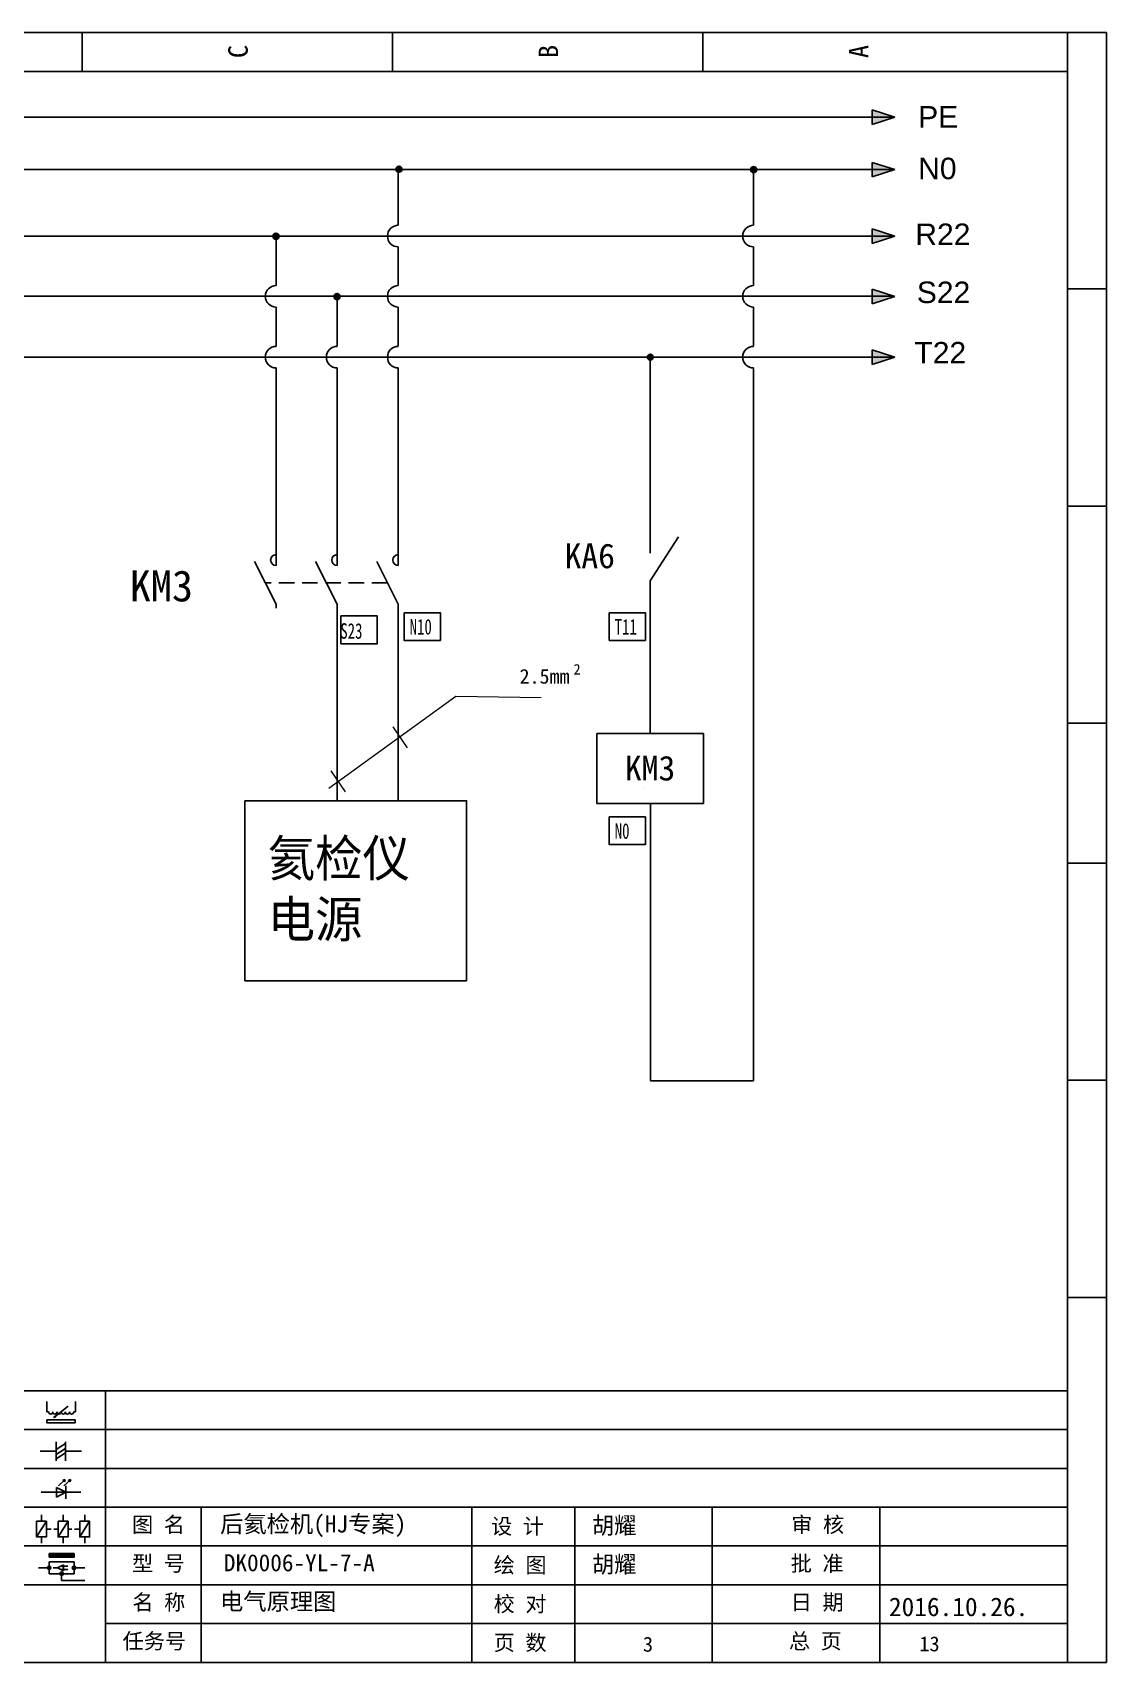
# Model space of a CAD drawing. Extents: x -5838 to -2107, y -921 to 708.
# Drawn here: x -3916.8 to -3778.4, y -260.6 to -50.6 of the extents above; entities that cross this region are included whole.
import ezdxf

# ---------------------------------------------------------------- set-up
doc = ezdxf.new("R2010")
doc.units = 0
doc.header["$MEASUREMENT"] = 0
doc.linetypes.add('ACISOWELD', pattern=[3, 2, -1])
doc.layers.add('MISC', color=2, linetype='Continuous')
doc.layers.add('SYMS', color=7, linetype='Continuous')
doc.styles.add('样式 0', font='')
doc.styles.add('样式 2', font='')
doc.styles.add('样式 8', font='arial.ttf')
doc.styles.add('汉字', font='')
doc.styles.get('样式 0').set_extended_font_data('KaiTi_GB2312')
doc.styles.get('样式 2').set_extended_font_data('NSimSun')
doc.styles.get('汉字').set_extended_font_data('新宋体')

# ---------------------------------------------------------------- blocks, each defined once
blk = doc.blocks.new('电容')
at = {"linetype": 'ByBlock'}
for p, q in [((-1756.08, -782.99), (-1756.08, -780.56)), ((-1754.86, -780.79), (-1756.08, -781.55)), ((-1754.86, -782.99), (-1754.86, -780.56)), ((-1756.08, -781.77), (-1758.13, -781.77)), ((-1754.86, -781.44), (-1756.08, -782.2)), ((-1754.86, -781.99), (-1756.08, -782.75)), ((-1754.86, -781.77), (-1752.81, -781.77))]:
    blk.add_line(p, q, dxfattribs=at)
blk = doc.blocks.new('发光二极管')
at = {"linetype": 'ByBlock'}
for p, q in [((-1755.78, -785.92), (-1754.89, -785.14)), ((-1754.89, -785.14), (-1755.2, -785.22)), ((-1755.2, -785.22), (-1755.01, -785.43)), ((-1755.08, -785.92), (-1754.18, -785.14)), ((-1754.89, -785.14), (-1755.01, -785.43)), ((-1754.18, -785.14), (-1754.49, -785.22)), ((-1754.49, -785.22), (-1754.31, -785.43)), ((-1754.18, -785.14), (-1754.31, -785.43)), ((-1758.01, -786.77), (-1752.89, -786.77)), ((-1754.84, -786.77), (-1756.04, -786.16)), ((-1756.04, -786.16), (-1756.04, -787.39)), ((-1754.84, -786.77), (-1756.04, -787.39)), ((-1754.84, -787.63), (-1754.84, -785.92))]:
    blk.add_line(p, q, dxfattribs=at)
blk = doc.blocks.new('比例电磁阀')
at = {"linetype": 'ByBlock'}
for p, q in [((-1757.26, -775.38), (-1757.26, -776.71)), ((-1757.26, -776.71), (-1757.05, -776.71)), ((-1754.5, -775.98), (-1756.35, -777.44)), ((-1753.58, -776.71), (-1753.8, -776.71)), ((-1753.58, -775.38), (-1753.58, -776.71)), ((-1753.6, -777.73), (-1757.25, -777.73)), ((-1757.25, -778.13), (-1757.25, -777.73)), ((-1753.6, -778.13), (-1757.25, -778.13)), ((-1756.35, -777.44), (-1756.25, -777.25)), ((-1756.35, -777.44), (-1756.15, -777.38)), ((-1756.15, -777.38), (-1756.25, -777.25)), ((-1753.6, -777.73), (-1753.6, -778.13))]:
    blk.add_line(p, q, dxfattribs=at)
for centre in [(-1756.78, -776.71), (-1756.24, -776.71), (-1755.7, -776.71), (-1755.15, -776.71), (-1754.61, -776.71), (-1754.07, -776.71)]:
    blk.add_arc(centre, 0.271, 180, 0, dxfattribs=at)
blk = doc.blocks.new('保安开关')
at = {"linetype": 'ByBlock'}
for p, q in [((-1757.33, -790.79), (-1758.6, -792.81)), ((-1757.96, -790.79), (-1757.96, -789.97)), ((-1754.54, -790.79), (-1755.81, -792.81)), ((-1755.17, -790.79), (-1755.17, -789.97)), ((-1751.75, -790.79), (-1753.02, -792.81)), ((-1752.39, -790.79), (-1752.39, -789.97)), ((-1757.96, -792.81), (-1757.96, -793.62)), ((-1757.33, -791.8), (-1756.72, -791.8)), ((-1756.35, -791.8), (-1755.89, -791.8)), ((-1755.17, -792.81), (-1755.17, -793.62)), ((-1754.52, -791.8), (-1754.06, -791.8)), ((-1753.69, -791.8), (-1753.08, -791.8)), ((-1752.39, -792.81), (-1752.39, -793.62))]:
    blk.add_line(p, q, dxfattribs=at)
for points in [[(-1758.6, -790.79), (-1757.33, -790.79), (-1757.33, -792.81), (-1758.6, -792.81)], [(-1755.81, -790.79), (-1754.54, -790.79), (-1754.54, -792.81), (-1755.81, -792.81)], [(-1753.02, -790.79), (-1751.75, -790.79), (-1751.75, -792.81), (-1753.02, -792.81)]]:
    blk.add_lwpolyline(points, close=True, dxfattribs=at)
blk = doc.blocks.new('接近开关')
at = {"linetype": 'ByBlock'}
h = blk.add_hatch(dxfattribs=at)
h.set_pattern_fill('ANSI31', color=256, scale=0.01, style=0)
h.set_pattern_definition([(45, (-89.131516, -30.795668), (-0.0224506403, 0.0224506403), [])])
h.paths.add_polyline_path([(-1513.76, -1123.35), (-1513.76, -1122.85), (-1516.96, -1122.85), (-1516.96, -1123.35)])
for p, q in [((-1516.96, -1123.35), (-1516.96, -1122.85)), ((-1516.96, -1122.85), (-1513.76, -1122.85)), ((-1516.96, -1123.35), (-1513.76, -1123.35)), ((-1513.76, -1122.85), (-1513.76, -1123.35)), ((-1517.18, -1124.71), (-1518.36, -1124.71)), ((-1516.96, -1123.95), (-1513.76, -1123.95)), ((-1516.96, -1123.95), (-1516.96, -1125.47)), ((-1516.96, -1125.47), (-1513.76, -1125.47)), ((-1515.91, -1124.71), (-1516.45, -1124.71)), ((-1515.11, -1124.31), (-1515.91, -1124.71)), ((-1515.11, -1125.11), (-1515.91, -1124.71)), ((-1515.33, -1124.53), (-1515.17, -1124.53)), ((-1515.33, -1124.88), (-1515.17, -1124.88)), ((-1515.25, -1124.45), (-1515.25, -1124.61)), ((-1515.11, -1124.31), (-1515.11, -1125.11)), ((-1515.11, -1124.48), (-1514.58, -1124.48)), ((-1515.11, -1124.94), (-1514.58, -1124.94)), ((-1513.76, -1123.95), (-1513.76, -1125.47)), ((-1513.54, -1124.71), (-1512.36, -1124.71)), ((-1515.36, -1125.69), (-1515.36, -1126.36)), ((-1515.36, -1126.36), (-1512.36, -1126.36))]:
    blk.add_line(p, q, dxfattribs=at)
for centre in [(-1516.96, -1124.71), (-1515.36, -1125.47), (-1513.76, -1124.71)]:
    blk.add_circle(centre, 0.225, dxfattribs=at)
blk = doc.blocks.new('WDDOT')
blk.add_hatch(color=256).paths.add_polyline_path([(0.5, 0, 1), (-0.5, 0, 1)])
blk.add_circle((0, 0), 0.5)

msp = doc.modelspace()

# ---------------------------------------------------------------- hatches: boundary and pattern name
h = msp.add_hatch(color=256)
edge = h.paths.add_edge_path()
edge.add_arc((-3869.57, -68.22), 0.393, 0, 360)
h = msp.add_hatch(color=256)
edge = h.paths.add_edge_path()
edge.add_arc((-3823.89, -68.28), 0.393, 0, 360)
for points in [[(-3805.66, -68.28), (-3808.58, -67.34), (-3808.58, -69.21)], [(-3805.66, -76.84), (-3808.58, -75.91), (-3808.58, -77.78)], [(-3805.66, -84.64), (-3808.58, -83.7), (-3808.58, -85.57)], [(-3805.66, -92.43), (-3808.58, -91.5), (-3808.58, -93.37)]]:
    msp.add_hatch(color=256).paths.add_polyline_path(points)
h = msp.add_hatch(color=256)
edge = h.paths.add_edge_path()
edge.add_arc((-3885.44, -76.87), 0.393, 0, 360)
h = msp.add_hatch(color=256)
edge = h.paths.add_edge_path()
edge.add_arc((-3877.56, -84.63), 0.393, 0, 360)
h = msp.add_hatch(color=256)
edge = h.paths.add_edge_path()
edge.add_arc((-3837.21, -92.44), 0.393, 0, 360)
at = {"layer": 'MISC'}
msp.add_hatch(color=256, dxfattribs=at).paths.add_polyline_path([(-3805.66, -61.51), (-3808.58, -60.58), (-3808.58, -62.45)])

# ---------------------------------------------------------------- linework, layer by layer
at = {"linetype": 'ByBlock'}
for p, q in [((-4075.41, -50.62), (-3778.41, -50.62)), ((-3778.41, -50.62), (-3778.41, -260.62)), ((-3778.41, -260.62), (-3778.41, -50.62)), ((-3783.41, -225.62), (-4070.41, -225.62)), ((-3783.41, -230.62), (-4070.41, -230.62)), ((-3783.41, -235.62), (-4070.41, -235.62)), ((-3783.41, -240.62), (-4070.41, -240.62)), ((-3783.41, -245.62), (-4070.41, -245.62)), ((-3783.41, -250.62), (-4070.41, -250.62)), ((-3783.41, -255.62), (-3907.39, -255.62)), ((-3778.41, -260.62), (-4075.41, -260.62))]:
    msp.add_line(p, q, dxfattribs=at)
at = {"color": 0}
msp.add_line((-3805.66, -68.28), (-4041.37, -68.28), dxfattribs=at)
at = {"color": 0, "lineweight": -2}
for p, q in [((-3869.68, -75.45), (-3869.68, -68.28)), ((-3823.89, -68.28), (-3823.89, -75.45)), ((-3885.43, -83.21), (-3885.43, -76.84)), ((-3869.68, -83.21), (-3869.68, -78.24)), ((-3823.89, -78.24), (-3823.89, -83.21)), ((-3885.43, -91.04), (-3885.43, -86)), ((-3877.55, -91.04), (-3877.55, -84.6)), ((-3869.68, -91.04), (-3869.68, -86)), ((-3823.89, -86), (-3823.89, -91.04)), ((-3885.43, -119.29), (-3885.43, -93.83)), ((-3877.55, -119.29), (-3877.55, -93.83)), ((-3869.68, -119.29), (-3869.68, -93.83)), ((-3837.21, -92.44), (-3837.21, -117.71)), ((-3823.89, -93.83), (-3823.89, -185.69)), ((-3837.21, -121.26), (-3837.21, -140.95)), ((-3877.55, -124.77), (-3877.55, -149.59)), ((-3869.68, -124.26), (-3869.68, -149.59)), ((-3838.11, -148.05), (-3838.11, -148.04)), ((-3837.15, -185.69), (-3837.15, -149.95)), ((-3823.89, -185.69), (-3837.15, -185.69)), ((-3907.39, -225.62), (-3907.39, -260.54)), ((-3895.07, -240.62), (-3895.07, -260.54)), ((-3860.2, -240.62), (-3860.2, -260.62)), ((-3846.93, -240.62), (-3846.93, -260.62)), ((-3829.24, -240.62), (-3829.24, -260.62)), ((-3807.63, -240.62), (-3807.63, -260.62))]:
    msp.add_line(p, q, dxfattribs=at)
for p, q in [((-3805.66, -68.28), (-3808.58, -67.34)), ((-3808.58, -67.34), (-3808.58, -69.21)), ((-3805.66, -68.28), (-3808.58, -69.21)), ((-4010.28, -76.84), (-3805.66, -76.84)), ((-3805.66, -76.84), (-3808.58, -75.91)), ((-3808.58, -75.91), (-3808.58, -77.78)), ((-3805.66, -76.84), (-3808.58, -77.78)), ((-3805.66, -84.64), (-3808.58, -83.7)), ((-3808.58, -83.7), (-3808.58, -85.57)), ((-4010.28, -84.6), (-3805.77, -84.6)), ((-3805.66, -84.64), (-3808.58, -85.57)), ((-3805.66, -92.43), (-3808.58, -91.5)), ((-3808.58, -91.5), (-3808.58, -93.37)), ((-4010.28, -92.44), (-3805.68, -92.44)), ((-3805.66, -92.43), (-3808.58, -93.37)), ((-3837.21, -121.26), (-3833.55, -115.59)), ((-3888.2, -118.75), (-3885.43, -124.26)), ((-3880.33, -118.75), (-3877.55, -124.26)), ((-3872.45, -118.75), (-3869.68, -124.26))]:
    msp.add_line(p, q)
at = {"linetype": 'ACISOWELD'}
msp.add_line((-3871.07, -121.51), (-3886.82, -121.51), dxfattribs=at)
at = {"color": 0, "ltscale": 2}
for p, q in [((-3885.43, -124.77), (-3885.43, -124.26)), ((-3877.55, -124.77), (-3877.55, -124.26)), ((-3877.55, -125.09), (-3877.55, -124.77)), ((-3869.68, -124.26), (-3869.68, -124.77))]:
    msp.add_line(p, q, dxfattribs=at)
at = {"lineweight": 0}
for p, q in [((-3878.64, -147.97), (-3862.27, -136.13)), ((-3862.27, -136.13), (-3851.27, -136.28)), ((-3870.39, -140.07), (-3868.52, -142.78)), ((-3878.37, -145.75), (-3876.5, -148.46))]:
    msp.add_line(p, q, dxfattribs=at)
at = {"linetype": 'ByBlock'}
for points in [[(-3910.41, -50.62), (-3910.41, -55.62)], [(-3870.41, -50.62), (-3870.41, -55.62)], [(-3830.41, -50.62), (-3830.41, -55.62)], [(-3783.41, -260.62), (-3783.41, -50.62)], [(-3783.41, -55.62), (-4075.41, -55.62)], [(-3778.41, -83.62), (-3783.41, -83.62)], [(-3778.41, -111.62), (-3783.41, -111.62)], [(-3778.41, -139.62), (-3783.41, -139.62)], [(-3778.41, -157.62), (-3783.41, -157.62)], [(-3778.41, -185.62), (-3783.41, -185.62)], [(-3778.41, -213.62), (-3783.41, -213.62)]]:
    msp.add_lwpolyline(points, dxfattribs=at)
at = {"color": 1, "ltscale": 2}
for points in [[(-3877.06, -125.79), (-3872.39, -125.79), (-3872.39, -129.36), (-3877.06, -129.36)], [(-3868.92, -125.37), (-3864.24, -125.37), (-3864.24, -128.94), (-3868.92, -128.94)], [(-3842.49, -125.37), (-3837.82, -125.37), (-3837.82, -128.94), (-3842.49, -128.94)], [(-3842.49, -151.67), (-3837.82, -151.67), (-3837.82, -155.25), (-3842.49, -155.25)]]:
    msp.add_lwpolyline(points, close=True, dxfattribs=at)
msp.add_lwpolyline([(-3844.08, -140.95), (-3830.34, -140.95), (-3830.34, -149.95), (-3844.08, -149.95)], close=True)
at = {"color": 0, "lineweight": -2}
msp.add_lwpolyline([(-3889.45, -149.59), (-3860.87, -149.59), (-3860.87, -172.8), (-3889.45, -172.8)], close=True, dxfattribs=at)
for centre in [(-3869.57, -68.22), (-3823.89, -68.28), (-3885.44, -76.87), (-3877.56, -84.63), (-3837.21, -92.44)]:
    msp.add_circle(centre, 0.393)
at = {"color": 0, "ltscale": 2}
for centre in [(-3869.68, -76.84), (-3823.89, -76.84), (-3885.43, -84.6), (-3869.68, -84.6), (-3823.89, -84.6), (-3885.43, -92.44), (-3877.55, -92.44), (-3869.68, -92.44), (-3823.89, -92.44)]:
    msp.add_arc(centre, 1.39, 90, 270, dxfattribs=at)
for centre in [(-3885.43, -118.59), (-3877.55, -118.59), (-3869.68, -118.59)]:
    msp.add_arc(centre, 0.703, 90, 270)
at = {"layer": 'MISC'}
for p, q in [((-3805.66, -61.51), (-3808.58, -60.58)), ((-3808.58, -60.58), (-3808.58, -62.45)), ((-4041.37, -61.51), (-3805.66, -61.51)), ((-3805.66, -61.51), (-3808.58, -62.45))]:
    msp.add_line(p, q, dxfattribs=at)

# ---------------------------------------------------------------- block references
at = {"linetype": 'ByBlock'}
for name, p in [('比例电磁阀', (-2157.7, 548.36)), ('电容', (-2157.7, 548.36)), ('发光二极管', (-2157.7, 548.07)), ('保安开关', (-2157.7, 548.36)), ('接近开关', (-2397.7, 876.28))]:
    msp.add_blockref(name, p, dxfattribs=at)
at = {"layer": 'SYMS', "color": 0, "lineweight": -3, "xscale": 0.5, "yscale": 0.5, "zscale": 0.5}
for p in [(-3869.57, -68.22), (-3823.89, -68.28), (-3885.44, -76.87), (-3877.56, -84.63), (-3837.21, -92.44)]:
    msp.add_blockref('WDDOT', p, dxfattribs=at)
at = {"layer": 'SYMS', "lineweight": -3, "xscale": 0.5, "yscale": 0.5, "zscale": 0.5}
for p in [(-3869.57, -68.22), (-3823.89, -68.28), (-3885.44, -76.87), (-3877.56, -84.63), (-3837.21, -92.44)]:
    msp.add_blockref('WDDOT', p, dxfattribs=at)

# ---------------------------------------------------------------- texts
at = {"color": 0}
msp.add_text('2.5mm', height=1.89, dxfattribs=at).set_placement((-3854.04, -134.51))
at = {"linetype": 'ByBlock', "char_height": 2.5, "width": 5, "attachment_point": 1, "rotation": 90}
for s, insert in [('{\\fKaiTi_GB2312|b0|i0|c134|p0;C}', (-3891.58, -53.91)), ('{\\fKaiTi_GB2312|b0|i0|c134|p0;B}', (-3851.58, -53.91)), ('{\\fKaiTi_GB2312|b0|i0|c134|p0;A}', (-3811.58, -53.91))]:
    msp.add_mtext(s, dxfattribs=dict(at, insert=insert))
at = {"attachment_point": 1}
for s, insert, char_height, width, style in [('N0', (-3802.67, -66.74), 2.772, 4.9667, '样式 8'), ('R22', (-3803.04, -75.22), 2.772, 15.2743, '样式 8'), ('S22', (-3802.85, -82.7), 2.772, 19.4369, '样式 8'), ('T22', (-3803.16, -90.48), 2.772, 15.2743, '样式 8'), ('\\pi-0.08632;KA6', (-3848.16, -116.45), 3.185, 7.1073, '样式 0'), ('\\pi0.45543;KM3', (-3840.93, -143.8), 3.185, 7.3162, '样式 2'), ('后氦检机(HJ专案)', (-3892.64, -241.68), 2.2, 75.3177, '汉字'), ('{\\fKaiTi_GB2312|b0|i0|c134|p49;DK0006-YL-7-A}', (-3892.16, -246.68), 2.2, 75.3177, '汉字')]:
    msp.add_mtext(s, dxfattribs=dict(at, insert=insert, char_height=char_height, width=width, style=style))
at = {"color": 0, "insert": (-3847.09, -131.98), "char_height": 1.35, "width": 2.399, "attachment_point": 1}
msp.add_mtext('2', dxfattribs=at)
at = {"color": 0, "lineweight": -2, "insert": (-3886.52, -154.66), "char_height": 4.706, "attachment_point": 1}
msp.add_mtext_dynamic_manual_height_columns('氦检仪电源', width=23.2419, gutter_width=23.53, heights=[0], dxfattribs=at)
at = {"char_height": 2, "attachment_point": 1, "style": '汉字'}
for s, insert in [('{\\fKaiTi_GB2312|b0|i0|c134|p0;图 名}', (-3903.99, -241.87)), ('{\\fKaiTi_GB2312|b0|i0|c134|p0;设 计}', (-3857.71, -242.08)), ('{\\fKaiTi_GB2312|b0|i0|c134|p0;审 核}', (-3819.03, -241.87)), ('{\\fKaiTi_GB2312|b0|i0|c134|p0;型 号}', (-3903.99, -246.87)), ('{\\fKaiTi_GB2312|b0|i0|c134|p0;绘 图}', (-3857.38, -247.08)), ('{\\fKaiTi_GB2312|b0|i0|c134|p0;批 准}', (-3819.1, -246.87)), ('{\\fKaiTi_GB2312|b0|i0|c134|p0;名 称}', (-3903.94, -251.87)), ('{\\fKaiTi_GB2312|b0|i0|c134|p0;校 对}', (-3857.38, -252.08)), ('{\\fKaiTi_GB2312|b0|i0|c134|p0;日 期}', (-3819.1, -251.87)), ('{\\fKaiTi_GB2312|b0|i0|c134|p0;任务号}', (-3905.21, -256.87)), ('{\\fKaiTi_GB2312|b0|i0|c134|p0;页 数}', (-3857.38, -257.08)), ('{\\fKaiTi_GB2312|b0|i0|c134|p0;总 页}', (-3819.33, -256.87))]:
    msp.add_mtext(s, dxfattribs=dict(at, insert=insert))
at = {"attachment_point": 1}
for s, insert, char_height, width in [('胡耀', (-3844.71, -241.87), 2.2, 75.3177), ('胡耀', (-3844.71, -246.87), 2.2, 75.3177), ('{\\fKaiTi_GB2312|b0|i0|c134|p49;电气原理图}', (-3892.65, -251.67), 2.2, 75.3177), ('{\\fKaiTi_GB2312|b0|i0|c134|p49;2016.10.26.}', (-3806.44, -252.26), 2.4, 60.2542), ('{\\fKaiTi_GB2312|b0|i0|c134|p49;3}', (-3838.15, -257.32), 1.92, 75.3177), ('{\\fKaiTi_GB2312|b0|i0|c134|p49;13}', (-3802.52, -257.27), 1.92, 75.3177)]:
    msp.add_mtext(s, dxfattribs=dict(at, insert=insert, char_height=char_height, width=width))
at = {"layer": 'MISC', "insert": (-3802.67, -60.09), "char_height": 2.772, "width": 4.9667, "attachment_point": 1, "style": '样式 8'}
msp.add_mtext('PE', dxfattribs=at)
at = {"layer": 'MISC', "color": 0, "attachment_point": 1, "style": '样式 0'}
for s, insert, char_height, width in [('KM3', (-3904.29, -119.91), 4, 5.0168), ('\\pi-0.4481;{\\W0.7;S23}', (-3876.7, -126.72), 2, 3.3188), ('\\pi-0.4481;{\\W0.7;N10}', (-3867.76, -126.18), 2, 3.3188), ('\\pi-0.4481;{\\W0.7;T11}', (-3841.33, -126.18), 2, 3.3188), ('\\pi-0.4481;{\\W0.7;N0}', (-3841.33, -152.49), 2, 3.3188)]:
    msp.add_mtext(s, dxfattribs=dict(at, insert=insert, char_height=char_height, width=width))

doc.saveas('drawing.dxf')
